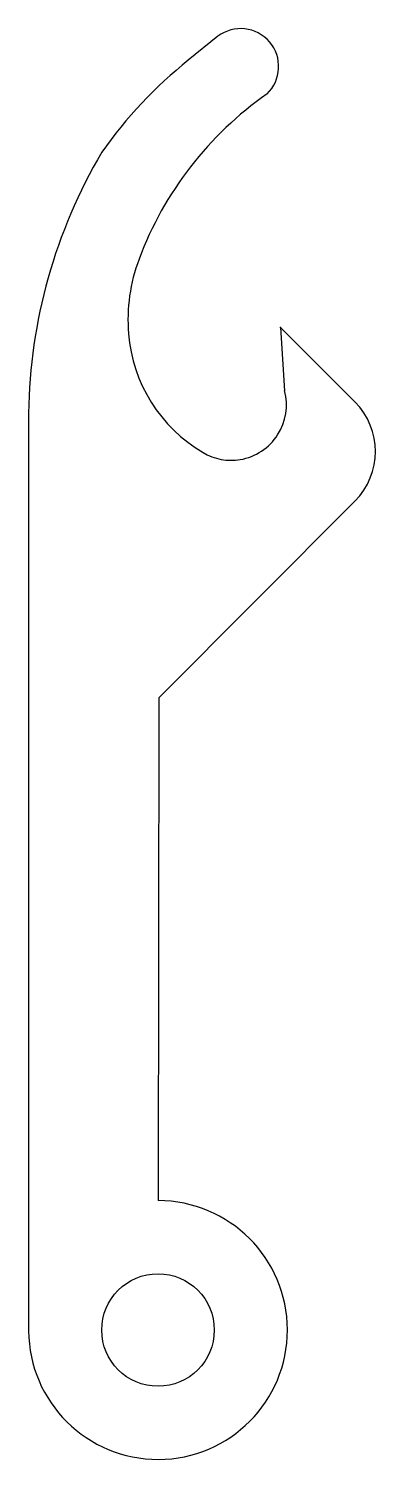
# Model space of a CAD drawing. Extents: x -0.21 to 0.35, y -0.21 to 2.08.
import ezdxf

# ---------------------------------------------------------------- set-up
doc = ezdxf.new("R2010")
doc.units = 0
doc.header["$MEASUREMENT"] = 0
doc.layers.get('0').update_dxf_attribs({"linetype": 'CONTINUOUS'})
doc.layers.add('100', color=7, linetype='CONTINUOUS')
doc.layers.add('Default', color=7, linetype='CONTINUOUS')

msp = doc.modelspace()

# ---------------------------------------------------------------- linework, layer by layer
at = {"color": 1, "linetype": 'Continuous'}
for p, q in [((0.0956, 2.0711), (0.0484, 2.0329)), ((0.1958, 1.6054), (0.315, 1.4861)), ((0.1958, 1.6054), (0.2025, 1.5041)), ((-0.207, 1.4681), (-0.207, 0)), ((0.315, 1.3275), (0.0011, 1.0125)), ((0.0011, 1.0125), (0.0006, 0.6103)), ((0.0006, 0.6103), (0, 0.2081))]:
    msp.add_line(p, q, dxfattribs=at)
for centre, radius, start, end in [((0.1323, 2.0227), 0.0607, 313.8432, 127.1288), ((0.4865, 1.4829), 0.7031, 128.5388, 145.0692), ((0.4966, 1.5178), 0.5625, 124.9517, 159.535), ((0.6367, 1.4567), 0.8438, 149.4563, 179.2248), ((0.2275, 1.6172), 0.2756, 159.3257, 184.5655), ((0.196, 1.6154), 0.2441, 184.7316, 239.4618), ((0.1166, 1.4815), 0.0889, 279.7576, 14.772), ((0.2352, 1.4068), 0.1125, 315.1704, 44.8295), ((0.1173, 1.4816), 0.0889, 239.3552, 279.2749), ((0, 0.0011), 0.207, 180.3114, 89.9992)]:
    msp.add_arc(centre, radius, start, end, dxfattribs=at)
at = {"layer": '100', "color": 4, "linetype": 'Continuous'}
msp.add_circle((0, 0.0011), 0.09, dxfattribs=at)
at = {"layer": 'Default', "color": 7}
msp.add_point((0.1958, 1.6054), dxfattribs=at)

doc.saveas('drawing.dxf')
